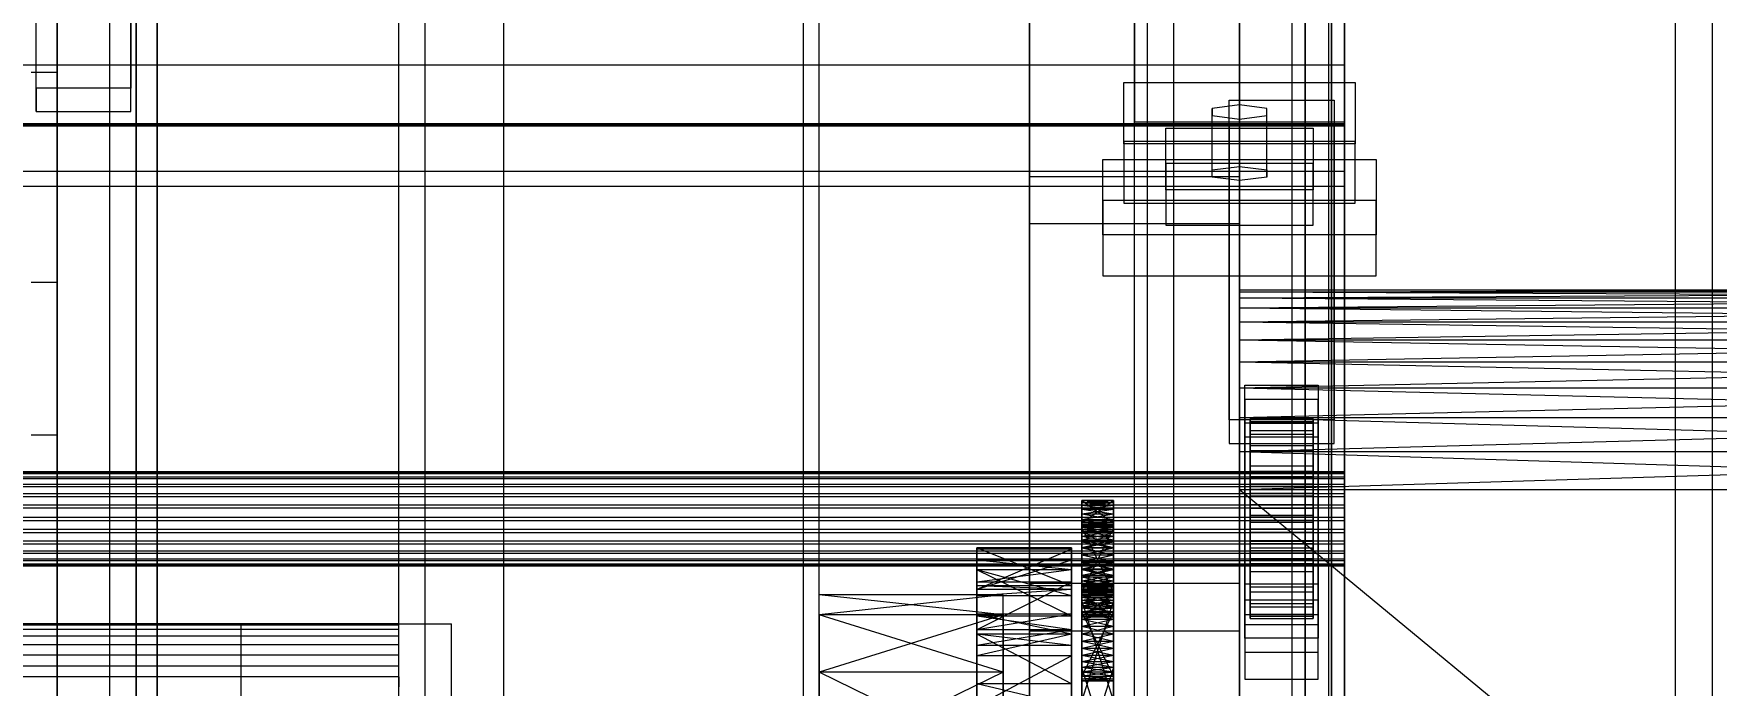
# Model space of a CAD drawing. Header units: millimetres. Extents: x -1970 to 59977, y -65068 to 6837.
# Drawn here: x 1250.5 to 1570.8, y -34293.7 to -34169.7 of the extents above; entities that cross this region are included whole.
import ezdxf

# ---------------------------------------------------------------- set-up
doc = ezdxf.new("R2010")
doc.units = ezdxf.units.MM
for name, color, linetype, lineweight in [('COTAS_O', 1, 'Continuous', 0), ('frontal_C03', 7, 'Continuous', 0), ('frontal_secador', 7, 'Continuous', 0)]:
    doc.layers.add(name, color=color, linetype=linetype, lineweight=lineweight)
doc.dimstyles.new('R19_100', dxfattribs={"dimtxt": 250, "dimasz": 150, "dimexe": 150, "dimexo": 80, "dimgap": 100, "dimtad": 1, "dimtih": 1, "dimtoh": 1, "dimdsep": 46, "dimcen": 0.09, "dimadec": 0, "dimazin": 0, "dimtfac": 1, "dimtdec": 4, "dimtofl": 0, "dimtmove": 0, "dimatfit": 3, "dimfxl": 1, "dimtolj": 1, "dimtzin": 0, "dimarcsym": 0})

# ---------------------------------------------------------------- blocks, each defined once
blk = doc.blocks.new('*D39')
at = {"layer": 'COTAS_O', "color": 0, "lineweight": -2, "transparency": 16777216}
for p, q in [((-1725, -34320), (-1725, -33550)), ((1725, -34320), (1725, -33550)), ((-1575, -33700), (1575, -33700))]:
    blk.add_line(p, q, dxfattribs=at)
at = {"layer": 'COTAS_O', "color": 0, "transparency": 16777216}
for points in [[(-1575, -33675), (-1575, -33725), (-1725, -33700)], [(1575, -33675), (1575, -33725), (1725, -33700)]]:
    blk.add_solid(points, dxfattribs=at)
at = {"layer": 'Defpoints', "color": 0, "transparency": 16777216}
for p in [(1725, -33700), (-1725, -34400), (1725, -34400)]:
    blk.add_point(p, dxfattribs=at)

msp = doc.modelspace()

# ---------------------------------------------------------------- linework, layer by layer
at = {"layer": 'frontal_C03'}
for p, q in [((1270, -32314.944), (1270, -34875.113)), ((1274, -34875.113), (1274, -32314.944)), ((1500, -32314.944), (1500, -34875.113)), ((1270, -32318.841), (1270, -34879.011)), ((1500, -34879.011), (1500, -32318.841)), ((1270, -35001.792), (1270, -32441.623)), ((1274, -32441.623), (1274, -35001.792)), ((1490, -35975), (1490, -32996.942)), ((1497, -35975), (1497, -32996.942)), ((1563, -35975), (1563, -32996.942)), ((1570, -35975), (1570, -32996.942)), ((1490, -35975), (1490, -33266.434)), ((1497, -35975), (1497, -33266.434)), ((1563, -35975), (1563, -33266.434)), ((1570, -35975), (1570, -33266.434)), ((1490, -35975), (1490, -33805.417)), ((1497, -35975), (1497, -33805.417)), ((1563, -35975), (1563, -33805.417)), ((1570, -35975), (1570, -33805.417)), ((1467.5, -34418.43), (1467.5, -33823.47)), ((1492.5, -33823.47), (1492.5, -34418.43)), ((1467.5, -34444.787), (1467.5, -33849.827)), ((1492.5, -34444.787), (1492.5, -33849.827)), ((1460, -34186.478), (1460, -33916.987)), ((1500, -34186.478), (1500, -33916.987)), ((1440, -34274.308), (1440, -33927.401)), ((1480, -33927.401), (1480, -34274.308)), ((1440, -33936.384), (1440, -34283.291)), ((1480, -34283.291), (1480, -33936.384)), ((1460, -34356.142), (1460, -34086.651)), ((1500, -34086.651), (1500, -34356.142)), ((1462.5, -34428.24), (1462.5, -34102.771)), ((1497.5, -34102.771), (1497.5, -34428.24)), ((1462.5, -34434.977), (1462.5, -34109.509)), ((1497.5, -34434.977), (1497.5, -34109.509)), ((1460, -34395.121), (1460, -34125.629)), ((1500, -34395.121), (1500, -34125.629)), ((1460, -34137.755), (1460, -34186.478)), ((1460, -34407.247), (1460, -34137.755)), ((1500, -34186.478), (1500, -34137.755)), ((1500, -34137.755), (1500, -34407.247)), ((1251, -34180.043), (1251, -34144.963)), ((1269, -34144.963), (1269, -34180.043)), ((1251, -34184.535), (1251, -34149.455)), ((1269, -34184.535), (1269, -34149.455)), ((1500, -34152.753), (1500, -34186.859)), ((1500, -34195.842), (1500, -34161.736)), ((-1500, -34175.611), (1500, -34175.611)), ((1500, -34175.611), (1500, -34187.019)), ((1500, -34175.611), (1500, -34187.304)), ((1269, -34180.043), (1251, -34180.043)), ((1251, -34180.043), (1251, -34184.535)), ((1269, -34184.535), (1269, -34180.043)), ((1458, -34190.227), (1458, -34178.998)), ((1458, -34178.998), (1502, -34178.998)), ((1458, -34190.692), (1458, -34178.998)), ((1502, -34178.998), (1502, -34190.227)), ((1502, -34178.998), (1502, -34190.692)), ((1480, -34183.265), (1474.804, -34183.939)), ((1478, -34186.858), (1478, -34182.367)), ((1478, -34182.367), (1498, -34182.367)), ((1478, -34243.173), (1478, -34182.367)), ((1485.196, -34183.939), (1480, -34183.265)), ((1480, -34194.959), (1480, -34183.265)), ((1498, -34182.367), (1498, -34186.858)), ((1498, -34182.367), (1498, -34243.173)), ((1251, -34184.535), (1269, -34184.535)), ((1460, -34186.478), (1500, -34186.478)), ((1460, -34455.97), (1460, -34186.478)), ((1474.804, -34183.939), (1474.804, -34185.286)), ((1474.804, -34195.632), (1474.804, -34183.939)), ((1474.804, -34185.286), (1480, -34185.96)), ((1474.804, -34196.98), (1474.804, -34185.286)), ((1480, -34185.96), (1485.196, -34185.286)), ((1480, -34185.96), (1480, -34197.653)), ((1485.196, -34185.286), (1485.196, -34183.939)), ((1485.196, -34195.632), (1485.196, -34183.939)), ((1485.196, -34196.98), (1485.196, -34185.286)), ((1500, -34455.97), (1500, -34186.478)), ((1500, -34186.859), (-1500, -34186.859)), ((1500, -34187.019), (-1500, -34187.019)), ((1500, -34187.304), (-1500, -34187.304)), ((1466, -34194.428), (1466, -34187.691)), ((1466, -34187.691), (1494, -34187.691)), ((1466, -34199.384), (1466, -34187.691)), ((1498, -34186.858), (1478, -34186.858)), ((1478, -34186.858), (1478, -34247.664)), ((1494, -34187.691), (1494, -34194.428)), ((1494, -34187.691), (1494, -34199.384)), ((1498, -34247.664), (1498, -34186.858)), ((1500, -34195.842), (1500, -34186.859)), ((1500, -34198.712), (1500, -34187.019)), ((1500, -34198.712), (1500, -34187.304)), ((1502, -34190.227), (1458, -34190.227)), ((1458, -34190.227), (1458, -34201.92)), ((1502, -34190.692), (1458, -34190.692)), ((1458, -34190.692), (1458, -34201.92)), ((1502, -34201.92), (1502, -34190.227)), ((1502, -34201.92), (1502, -34190.692)), ((-1500, -34195.842), (1500, -34195.842)), ((1454, -34207.99), (1454, -34193.617)), ((1454, -34193.617), (1506, -34193.617)), ((1454, -34201.413), (1454, -34193.617)), ((1494, -34194.428), (1466, -34194.428)), ((1466, -34194.428), (1466, -34206.121)), ((1474.804, -34195.632), (1480, -34194.959)), ((1474.804, -34196.98), (1474.804, -34195.632)), ((1480, -34194.959), (1485.196, -34195.632)), ((1485.196, -34195.632), (1485.196, -34196.98)), ((1494, -34206.121), (1494, -34194.428)), ((1506, -34193.617), (1506, -34207.99)), ((1506, -34193.617), (1506, -34201.413)), ((-1500, -34198.712), (1500, -34198.712)), ((1440, -34205.876), (1440, -34196.893)), ((1440, -34196.893), (1480, -34196.893)), ((1440, -34543.799), (1440, -34196.893)), ((1494, -34199.384), (1466, -34199.384)), ((1466, -34199.384), (1466, -34206.121)), ((1480, -34197.653), (1474.804, -34196.98)), ((1480, -34196.893), (1480, -34205.876)), ((1480, -34196.893), (1480, -34543.799)), ((1485.196, -34196.98), (1480, -34197.653)), ((1494, -34206.121), (1494, -34199.384)), ((1506, -34201.413), (1454, -34201.413)), ((1454, -34201.413), (1454, -34215.786)), ((1458, -34201.92), (1502, -34201.92)), ((1506, -34215.786), (1506, -34201.413)), ((1480, -34205.876), (1440, -34205.876)), ((1440, -34205.876), (1440, -34552.782)), ((1480, -34552.782), (1480, -34205.876)), ((1506, -34207.99), (1454, -34207.99)), ((1454, -34207.99), (1454, -34215.786)), ((1466, -34206.121), (1494, -34206.121)), ((1506, -34215.786), (1506, -34207.99)), ((1454, -34215.786), (1506, -34215.786)), ((1481, -34239.275), (1481, -34236.58)), ((1481, -34236.58), (1495, -34236.58)), ((1481, -34277.507), (1481, -34236.58)), ((1495, -34236.58), (1495, -34239.275)), ((1495, -34236.58), (1495, -34277.507)), ((1495, -34239.275), (1481, -34239.275)), ((1481, -34239.275), (1481, -34280.202)), ((1495, -34280.202), (1495, -34239.275)), ((1498, -34243.173), (1478, -34243.173)), ((1478, -34243.173), (1478, -34247.664)), ((1481, -34246.461), (1481, -34243.767)), ((1481, -34243.767), (1495, -34243.767)), ((1481, -34284.694), (1481, -34243.767)), ((1482, -34252.99), (1482, -34242.996)), ((1482, -34242.996), (1482, -34243.817)), ((1482, -34242.996), (1494, -34242.996)), ((1482, -34243.47), (1482, -34242.996)), ((1482, -34253.214), (1482, -34243.47)), ((1482, -34243.47), (1494, -34243.47)), ((1482, -34245.205), (1482, -34243.47)), ((1482, -34253.379), (1482, -34243.817)), ((1482, -34243.817), (1482, -34245.875)), ((1482, -34243.817), (1494, -34243.817)), ((1494, -34243.817), (1494, -34242.996)), ((1494, -34242.996), (1494, -34252.99)), ((1494, -34242.996), (1494, -34243.47)), ((1494, -34243.47), (1494, -34253.214)), ((1494, -34243.47), (1494, -34245.205)), ((1494, -34245.875), (1494, -34243.817)), ((1494, -34243.817), (1494, -34253.379)), ((1495, -34243.767), (1495, -34246.461)), ((1495, -34243.767), (1495, -34284.694)), ((1498, -34247.664), (1498, -34243.173)), ((1495, -34246.461), (1481, -34246.461)), ((1481, -34246.461), (1481, -34287.389)), ((1482, -34254.036), (1482, -34245.205)), ((1482, -34245.205), (1494, -34245.205)), ((1482, -34248.084), (1482, -34245.205)), ((1482, -34254.354), (1482, -34245.875)), ((1482, -34245.875), (1482, -34249.032)), ((1482, -34245.875), (1494, -34245.875)), ((1494, -34245.205), (1494, -34254.036)), ((1494, -34245.205), (1494, -34248.084)), ((1494, -34249.032), (1494, -34245.875)), ((1494, -34245.875), (1494, -34254.354)), ((1495, -34287.389), (1495, -34246.461)), ((1478, -34247.664), (1498, -34247.664)), ((1482, -34255.4), (1482, -34248.084)), ((1482, -34248.084), (1494, -34248.084)), ((1482, -34251.91), (1482, -34248.084)), ((1482, -34255.849), (1482, -34249.032)), ((1482, -34249.032), (1482, -34253.071)), ((1482, -34249.032), (1494, -34249.032)), ((1494, -34248.084), (1494, -34255.4)), ((1494, -34248.084), (1494, -34251.91)), ((1494, -34253.071), (1494, -34249.032)), ((1494, -34249.032), (1494, -34255.849)), ((-1500, -34252.99), (1500, -34252.99)), ((-1500, -34253.214), (1500, -34253.214)), ((-1500, -34253.379), (1500, -34253.379)), ((1482, -34257.212), (1482, -34251.91)), ((1482, -34251.91), (1494, -34251.91)), ((1482, -34256.422), (1482, -34251.91)), ((1482, -34253.379), (1482, -34252.99)), ((1494, -34252.99), (1482, -34252.99)), ((1482, -34252.99), (1482, -34253.214)), ((1482, -34257.762), (1482, -34253.071)), ((1482, -34253.071), (1482, -34257.717)), ((1482, -34253.071), (1494, -34253.071)), ((1494, -34253.214), (1482, -34253.214)), ((1482, -34253.214), (1482, -34254.036)), ((1482, -34254.354), (1482, -34253.379)), ((1494, -34253.379), (1482, -34253.379)), ((1494, -34251.91), (1494, -34257.212)), ((1494, -34251.91), (1494, -34256.422)), ((1494, -34252.99), (1494, -34253.379)), ((1494, -34253.214), (1494, -34252.99)), ((1494, -34257.717), (1494, -34253.071)), ((1494, -34253.071), (1494, -34257.762)), ((1494, -34254.036), (1494, -34253.214)), ((1494, -34253.379), (1494, -34254.354)), ((1500, -34253.379), (1500, -34252.99)), ((1500, -34252.99), (1500, -34253.214)), ((1500, -34253.214), (1500, -34254.036)), ((1500, -34254.354), (1500, -34253.379)), ((-1500, -34254.036), (1500, -34254.036)), ((-1500, -34254.354), (1500, -34254.354)), ((-1500, -34255.4), (1500, -34255.4)), ((-1500, -34255.849), (1500, -34255.849)), ((1494, -34254.036), (1482, -34254.036)), ((1482, -34254.036), (1482, -34255.4)), ((1482, -34255.849), (1482, -34254.354)), ((1494, -34254.354), (1482, -34254.354)), ((1494, -34255.4), (1482, -34255.4)), ((1482, -34255.4), (1482, -34257.212)), ((1482, -34257.762), (1482, -34255.849)), ((1494, -34255.849), (1482, -34255.849)), ((1482, -34259.35), (1482, -34256.422)), ((1482, -34256.422), (1494, -34256.422)), ((1482, -34261.314), (1482, -34256.422)), ((1494, -34255.4), (1494, -34254.036)), ((1494, -34254.354), (1494, -34255.849)), ((1494, -34257.212), (1494, -34255.4)), ((1494, -34255.849), (1494, -34257.762)), ((1494, -34256.422), (1494, -34259.35)), ((1494, -34256.422), (1494, -34261.314)), ((1500, -34254.036), (1500, -34255.4)), ((1500, -34255.849), (1500, -34254.354)), ((1500, -34255.4), (1500, -34257.212)), ((1500, -34257.762), (1500, -34255.849)), ((-1500, -34257.212), (1500, -34257.212)), ((-1500, -34257.762), (1500, -34257.762)), ((-1500, -34259.35), (1500, -34259.35)), ((1500, -34259.963), (-1500, -34259.963)), ((1494, -34257.212), (1482, -34257.212)), ((1482, -34257.212), (1482, -34259.35)), ((1482, -34257.717), (1482, -34259.963)), ((1494, -34257.717), (1482, -34257.717)), ((1482, -34257.717), (1482, -34262.655)), ((1482, -34259.963), (1482, -34257.762)), ((1494, -34257.762), (1482, -34257.762)), ((1494, -34259.35), (1482, -34259.35)), ((1482, -34259.35), (1482, -34261.667)), ((1482, -34259.963), (1494, -34259.963)), ((1482, -34262.302), (1482, -34259.963)), ((1494, -34259.35), (1494, -34257.212)), ((1494, -34259.963), (1494, -34257.717)), ((1494, -34262.655), (1494, -34257.717)), ((1494, -34257.762), (1494, -34259.963)), ((1494, -34261.667), (1494, -34259.35)), ((1494, -34259.963), (1494, -34262.302)), ((1500, -34257.212), (1500, -34259.35)), ((1500, -34259.963), (1500, -34257.762)), ((1500, -34259.35), (1500, -34261.667)), ((1500, -34262.302), (1500, -34259.963)), ((-1500, -34261.667), (1500, -34261.667)), ((-1500, -34262.302), (1500, -34262.302)), ((1482, -34261.667), (1482, -34261.314)), ((1482, -34261.314), (1494, -34261.314)), ((1482, -34266.251), (1482, -34261.314)), ((1494, -34261.667), (1482, -34261.667)), ((1482, -34261.667), (1482, -34264.006)), ((1482, -34264.619), (1482, -34262.302)), ((1482, -34262.302), (1482, -34262.655)), ((1494, -34262.302), (1482, -34262.302)), ((1482, -34262.655), (1482, -34267.546)), ((1482, -34262.655), (1494, -34262.655)), ((1494, -34261.314), (1494, -34261.667)), ((1494, -34261.314), (1494, -34266.251)), ((1494, -34264.006), (1494, -34261.667)), ((1494, -34262.655), (1494, -34262.302)), ((1494, -34262.302), (1494, -34264.619)), ((1494, -34267.546), (1494, -34262.655)), ((1500, -34261.667), (1500, -34264.006)), ((1500, -34264.619), (1500, -34262.302)), ((-1500, -34264.006), (1500, -34264.006)), ((-1500, -34264.619), (1500, -34264.619)), ((-1500, -34266.207), (1500, -34266.207)), ((1482, -34264.006), (1482, -34266.251)), ((1494, -34264.006), (1482, -34264.006)), ((1482, -34264.006), (1482, -34266.207)), ((1482, -34266.757), (1482, -34264.619)), ((1482, -34264.619), (1482, -34267.546)), ((1494, -34264.619), (1482, -34264.619)), ((1482, -34266.207), (1482, -34270.898)), ((1494, -34266.207), (1482, -34266.207)), ((1482, -34266.207), (1482, -34268.12)), ((1482, -34266.251), (1494, -34266.251)), ((1482, -34270.898), (1482, -34266.251)), ((1494, -34266.251), (1494, -34264.006)), ((1494, -34266.207), (1494, -34264.006)), ((1494, -34267.546), (1494, -34264.619)), ((1494, -34264.619), (1494, -34266.757)), ((1494, -34270.898), (1494, -34266.207)), ((1494, -34268.12), (1494, -34266.207)), ((1494, -34266.251), (1494, -34270.898)), ((1500, -34264.006), (1500, -34266.207)), ((1500, -34266.757), (1500, -34264.619)), ((1500, -34266.207), (1500, -34268.12)), ((-1500, -34266.757), (1500, -34266.757)), ((-1500, -34268.12), (1500, -34268.12)), ((-1500, -34268.569), (1500, -34268.569)), ((-1500, -34269.615), (1500, -34269.615)), ((-1500, -34269.933), (1500, -34269.933)), ((1482, -34268.569), (1482, -34266.757)), ((1482, -34266.757), (1482, -34272.059)), ((1494, -34266.757), (1482, -34266.757)), ((1482, -34267.546), (1482, -34272.059)), ((1482, -34267.546), (1494, -34267.546)), ((1482, -34268.12), (1482, -34274.937)), ((1494, -34268.12), (1482, -34268.12)), ((1482, -34268.12), (1482, -34269.615)), ((1482, -34269.933), (1482, -34268.569)), ((1482, -34268.569), (1482, -34275.885)), ((1494, -34268.569), (1482, -34268.569)), ((1482, -34269.615), (1482, -34278.093)), ((1494, -34269.615), (1482, -34269.615)), ((1482, -34269.615), (1482, -34270.59)), ((1482, -34270.754), (1482, -34269.933)), ((1482, -34269.933), (1482, -34278.764)), ((1494, -34269.933), (1482, -34269.933)), ((1494, -34272.059), (1494, -34266.757)), ((1494, -34266.757), (1494, -34268.569)), ((1494, -34272.059), (1494, -34267.546)), ((1494, -34274.937), (1494, -34268.12)), ((1494, -34269.615), (1494, -34268.12)), ((1494, -34275.885), (1494, -34268.569)), ((1494, -34268.569), (1494, -34269.933)), ((1494, -34278.093), (1494, -34269.615)), ((1494, -34270.59), (1494, -34269.615)), ((1494, -34278.764), (1494, -34269.933)), ((1494, -34269.933), (1494, -34270.754)), ((1500, -34268.569), (1500, -34266.757)), ((1500, -34268.12), (1500, -34269.615)), ((1500, -34269.933), (1500, -34268.569)), ((1500, -34269.615), (1500, -34270.59)), ((1500, -34270.754), (1500, -34269.933)), ((-1500, -34270.59), (1500, -34270.59)), ((-1500, -34270.754), (1500, -34270.754)), ((-1500, -34270.979), (1500, -34270.979)), ((1482, -34270.59), (1482, -34280.152)), ((1494, -34270.59), (1482, -34270.59)), ((1482, -34270.59), (1482, -34270.979)), ((1482, -34270.979), (1482, -34270.754)), ((1482, -34270.754), (1482, -34280.499)), ((1494, -34270.754), (1482, -34270.754)), ((1482, -34270.898), (1494, -34270.898)), ((1482, -34274.937), (1482, -34270.898)), ((1482, -34270.979), (1482, -34280.973)), ((1494, -34270.979), (1482, -34270.979)), ((1482, -34272.059), (1482, -34275.885)), ((1482, -34272.059), (1494, -34272.059)), ((1494, -34280.152), (1494, -34270.59)), ((1494, -34270.979), (1494, -34270.59)), ((1494, -34280.499), (1494, -34270.754)), ((1494, -34270.754), (1494, -34270.979)), ((1494, -34270.898), (1494, -34274.937)), ((1494, -34280.973), (1494, -34270.979)), ((1494, -34275.885), (1494, -34272.059)), ((1500, -34270.59), (1500, -34270.979)), ((1500, -34270.979), (1500, -34270.754)), ((1480, -34274.308), (1440, -34274.308)), ((1440, -34274.308), (1440, -34283.291)), ((1480, -34283.291), (1480, -34274.308)), ((1481, -34284.69), (1481, -34274.359)), ((1481, -34274.359), (1495, -34274.359)), ((1481, -34282.155), (1481, -34274.359)), ((1482, -34274.937), (1494, -34274.937)), ((1482, -34278.093), (1482, -34274.937)), ((1482, -34275.885), (1482, -34278.764)), ((1482, -34275.885), (1494, -34275.885)), ((1494, -34274.937), (1494, -34278.093)), ((1494, -34278.764), (1494, -34275.885)), ((1495, -34274.359), (1495, -34284.69)), ((1495, -34274.359), (1495, -34282.155)), ((1495, -34277.507), (1481, -34277.507)), ((1481, -34277.507), (1481, -34280.202)), ((1482, -34278.093), (1494, -34278.093)), ((1482, -34280.152), (1482, -34278.093)), ((1482, -34278.764), (1482, -34280.499)), ((1482, -34278.764), (1494, -34278.764)), ((1494, -34278.093), (1494, -34280.152)), ((1494, -34280.499), (1494, -34278.764)), ((1495, -34280.202), (1495, -34277.507)), ((1481, -34280.202), (1495, -34280.202)), ((1495, -34282.155), (1481, -34282.155)), ((1481, -34282.155), (1481, -34292.486)), ((1482, -34280.152), (1494, -34280.152)), ((1482, -34280.973), (1482, -34280.152)), ((1482, -34280.499), (1482, -34280.973)), ((1482, -34280.499), (1494, -34280.499)), ((1482, -34280.973), (1494, -34280.973)), ((1494, -34280.152), (1494, -34280.973)), ((1494, -34280.973), (1494, -34280.499)), ((1495, -34292.486), (1495, -34282.155)), ((1440, -34283.291), (1480, -34283.291)), ((1481, -34284.69), (1481, -34292.486)), ((1495, -34284.694), (1481, -34284.694)), ((1481, -34284.694), (1481, -34287.389)), ((1495, -34292.486), (1495, -34284.69)), ((1495, -34287.389), (1495, -34284.694)), ((1481, -34287.389), (1495, -34287.389)), ((1481, -34292.486), (1495, -34292.486))]:
    msp.add_line(p, q, dxfattribs=at)
at = {"layer": 'frontal_secador'}
for p, q in [((1340, -36000), (1340, -33000)), ((1400, -36000), (1400, -33000)), ((1265, -35980), (1265, -33075)), ((1270, -35980), (1270, -33075)), ((1320, -35980), (1320, -33075)), ((1325, -36000), (1325, -33075)), ((1325, -34600), (1325, -33075)), ((1325, -35980), (1325, -33075)), ((1397, -35940), (1397, -33075)), ((1400, -36000), (1400, -33075)), ((1400, -34600), (1400, -33075)), ((1400, -35940), (1400, -33075)), ((1400, -34650), (1400, -33075)), ((1400, -36000), (1400, -33250)), ((1255, -33937), (1255, -34177)), ((1255, -34246), (1255, -34006)), ((1250, -34177), (1255, -34177)), ((1255, -34177), (1255, -34246)), ((1250, -34217), (1255, -34217)), ((1255, -34217), (1255, -34457)), ((1255, -34286), (1255, -34217)), ((1480, -34218.5), (1480, -34220.02)), ((1480, -34218.88), (1480, -34218.5)), ((1480, -34218.5), (1480, -34224.58)), ((1480, -34221.92), (1480, -34218.5)), ((1480, -34218.5), (1480, -34242.82)), ((1480, -34237.12), (1480, -34218.5)), ((1480, -34218.5), (1480, -34479)), ((1480, -34474.82), (1480, -34218.5)), ((1715, -34218.88), (1480, -34218.5)), ((1715, -34218.5), (1480, -34218.5)), ((1715, -34218.5), (1480, -34218.88)), ((1480, -34220.02), (1480, -34218.88)), ((1480, -34221.92), (1480, -34218.88)), ((1715, -34220.02), (1480, -34218.88)), ((1715, -34218.88), (1480, -34218.88)), ((1715, -34218.88), (1480, -34220.02)), ((1480, -34220.02), (1480, -34224.58)), ((1480, -34221.92), (1480, -34220.02)), ((1715, -34221.92), (1480, -34220.02)), ((1715, -34220.02), (1480, -34220.02)), ((1715, -34220.02), (1480, -34221.92)), ((1480, -34224.58), (1480, -34221.92)), ((1480, -34228), (1480, -34221.92)), ((1480, -34237.12), (1480, -34221.92)), ((1715, -34224.58), (1480, -34221.92)), ((1715, -34221.92), (1480, -34221.92)), ((1715, -34221.92), (1480, -34224.58)), ((1480, -34224.58), (1480, -34232.18)), ((1480, -34228), (1480, -34224.58)), ((1480, -34224.58), (1480, -34242.82)), ((1715, -34228), (1480, -34224.58)), ((1715, -34224.58), (1480, -34224.58)), ((1715, -34224.58), (1480, -34228)), ((1480, -34232.18), (1480, -34228)), ((1480, -34237.12), (1480, -34228)), ((1715, -34232.18), (1480, -34228)), ((1715, -34228), (1480, -34228)), ((1715, -34228), (1480, -34232.18)), ((1480, -34232.18), (1480, -34242.82)), ((1480, -34237.12), (1480, -34232.18)), ((1715, -34237.12), (1480, -34232.18)), ((1715, -34232.18), (1480, -34232.18)), ((1715, -34232.18), (1480, -34237.12)), ((1480, -34242.82), (1480, -34237.12)), ((1480, -34249.28), (1480, -34237.12)), ((1480, -34450.5), (1480, -34237.12)), ((1480, -34474.82), (1480, -34237.12)), ((1715, -34242.82), (1480, -34237.12)), ((1715, -34237.12), (1480, -34237.12)), ((1715, -34237.12), (1480, -34242.82)), ((1480, -34242.82), (1480, -34256.5)), ((1480, -34249.28), (1480, -34242.82)), ((1480, -34242.82), (1480, -34457.72)), ((1480, -34242.82), (1480, -34479)), ((1715, -34249.28), (1480, -34242.82)), ((1715, -34242.82), (1480, -34242.82)), ((1715, -34242.82), (1480, -34249.28)), ((1250, -34246), (1255, -34246)), ((1480, -34256.5), (1480, -34249.28)), ((1480, -34450.5), (1480, -34249.28)), ((1715, -34256.5), (1480, -34249.28)), ((1715, -34249.28), (1480, -34249.28)), ((1715, -34249.28), (1480, -34256.5)), ((1480, -34256.5), (1480, -34457.72)), ((1480, -34450.5), (1480, -34256.5)), ((1715, -34450.5), (1480, -34256.5)), ((1715, -34256.5), (1480, -34256.5)), ((1450, -34258.5), (1450, -34262.82)), ((1450, -34258.611), (1450, -34258.5)), ((1450, -34258.941), (1450, -34258.5)), ((1450, -34258.5), (1450, -34263.69)), ((1450, -34260.219), (1450, -34258.5)), ((1456, -34258.611), (1450, -34258.5)), ((1456, -34258.5), (1450, -34258.5)), ((1456, -34258.5), (1450, -34258.611)), ((1450, -34262.82), (1450, -34258.611)), ((1450, -34258.611), (1450, -34258.941)), ((1456, -34262.82), (1450, -34258.611)), ((1456, -34258.611), (1450, -34258.611)), ((1456, -34258.611), (1450, -34258.941)), ((1450, -34258.611), (1450, -34259.481)), ((1450, -34263.15), (1450, -34258.611)), ((1450, -34258.611), (1450, -34261.136)), ((1450, -34258.611), (1450, -34266.092)), ((1450, -34266.419), (1450, -34258.611)), ((1450, -34258.611), (1450, -34275.519)), ((1450, -34276.999), (1450, -34258.611)), ((1456, -34258.941), (1450, -34258.611)), ((1456, -34258.611), (1450, -34262.82)), ((1450, -34260.219), (1450, -34258.941)), ((1450, -34258.941), (1450, -34259.481)), ((1456, -34258.941), (1450, -34258.941)), ((1456, -34258.941), (1450, -34259.481)), ((1456, -34259.481), (1450, -34258.941)), ((1450, -34259.481), (1450, -34260.219)), ((1456, -34259.481), (1450, -34259.481)), ((1456, -34259.481), (1450, -34260.219)), ((1450, -34259.481), (1450, -34261.136)), ((1456, -34260.219), (1450, -34259.481)), ((1450, -34262.21), (1450, -34260.219)), ((1450, -34260.219), (1450, -34261.136)), ((1450, -34264.719), (1450, -34260.219)), ((1450, -34260.219), (1450, -34263.69)), ((1450, -34270.281), (1450, -34260.219)), ((1456, -34260.219), (1450, -34260.219)), ((1456, -34260.219), (1450, -34261.136)), ((1456, -34261.136), (1450, -34260.219)), ((1456, -34262.82), (1456, -34258.5)), ((1456, -34258.5), (1456, -34258.611)), ((1456, -34258.5), (1456, -34258.941)), ((1456, -34263.69), (1456, -34258.5)), ((1456, -34258.5), (1456, -34260.219)), ((1456, -34258.611), (1456, -34262.82)), ((1456, -34258.941), (1456, -34258.611)), ((1456, -34259.481), (1456, -34258.611)), ((1456, -34258.611), (1456, -34263.15)), ((1456, -34261.136), (1456, -34258.611)), ((1456, -34266.092), (1456, -34258.611)), ((1456, -34258.611), (1456, -34266.419)), ((1456, -34275.519), (1456, -34258.611)), ((1456, -34258.611), (1456, -34276.999)), ((1456, -34258.941), (1456, -34260.219)), ((1456, -34259.481), (1456, -34258.941)), ((1456, -34260.219), (1456, -34259.481)), ((1456, -34261.136), (1456, -34259.481)), ((1456, -34260.219), (1456, -34262.21)), ((1456, -34261.136), (1456, -34260.219)), ((1456, -34260.219), (1456, -34264.719)), ((1456, -34263.69), (1456, -34260.219)), ((1456, -34260.219), (1456, -34270.281)), ((1450, -34261.136), (1450, -34262.21)), ((1456, -34261.136), (1450, -34261.136)), ((1456, -34261.136), (1450, -34262.21)), ((1450, -34261.136), (1450, -34263.414)), ((1450, -34261.136), (1450, -34266.092)), ((1456, -34262.21), (1450, -34261.136)), ((1450, -34264.719), (1450, -34262.21)), ((1450, -34262.21), (1450, -34263.414)), ((1456, -34262.21), (1450, -34262.21)), ((1456, -34262.21), (1450, -34263.414)), ((1456, -34263.414), (1450, -34262.21)), ((1450, -34262.709), (1450, -34263.15)), ((1450, -34262.82), (1450, -34262.709)), ((1456, -34262.82), (1450, -34262.709)), ((1456, -34262.709), (1450, -34262.709)), ((1456, -34262.709), (1450, -34262.82)), ((1450, -34263.15), (1450, -34262.82)), ((1456, -34263.15), (1450, -34262.82)), ((1456, -34262.82), (1450, -34262.82)), ((1456, -34262.82), (1450, -34263.15)), ((1450, -34262.82), (1450, -34263.69)), ((1450, -34276.643), (1450, -34262.82)), ((1450, -34262.82), (1450, -34267.623)), ((1450, -34281.143), (1450, -34262.82)), ((1450, -34262.82), (1450, -34278.073)), ((1450, -34291.206), (1450, -34262.82)), ((1450, -34263.15), (1450, -34275.906)), ((1450, -34263.69), (1450, -34263.15)), ((1450, -34264.428), (1450, -34263.15)), ((1450, -34263.15), (1450, -34277.561)), ((1450, -34266.419), (1450, -34263.15)), ((1450, -34271.709), (1450, -34263.15)), ((1456, -34263.69), (1450, -34263.15)), ((1456, -34263.15), (1450, -34263.15)), ((1456, -34263.15), (1450, -34263.69)), ((1450, -34263.414), (1450, -34264.719)), ((1456, -34263.414), (1450, -34263.414)), ((1456, -34263.414), (1450, -34264.719)), ((1450, -34263.414), (1450, -34266.092)), ((1456, -34264.719), (1450, -34263.414)), ((1456, -34262.21), (1456, -34261.136)), ((1456, -34263.414), (1456, -34261.136)), ((1456, -34266.092), (1456, -34261.136)), ((1456, -34262.21), (1456, -34264.719)), ((1456, -34263.414), (1456, -34262.21)), ((1456, -34263.15), (1456, -34262.709)), ((1456, -34262.709), (1456, -34262.82)), ((1456, -34262.82), (1456, -34263.15)), ((1456, -34263.69), (1456, -34262.82)), ((1456, -34262.82), (1456, -34276.643)), ((1456, -34267.623), (1456, -34262.82)), ((1456, -34262.82), (1456, -34281.143)), ((1456, -34278.073), (1456, -34262.82)), ((1456, -34262.82), (1456, -34291.206)), ((1456, -34275.906), (1456, -34263.15)), ((1456, -34263.15), (1456, -34263.69)), ((1456, -34263.15), (1456, -34264.428)), ((1456, -34277.561), (1456, -34263.15)), ((1456, -34263.15), (1456, -34266.419)), ((1456, -34263.15), (1456, -34271.709)), ((1456, -34264.719), (1456, -34263.414)), ((1456, -34266.092), (1456, -34263.414)), ((1450, -34275.906), (1450, -34263.69)), ((1450, -34263.69), (1450, -34264.428)), ((1456, -34275.906), (1450, -34263.69)), ((1456, -34263.69), (1450, -34263.69)), ((1456, -34263.69), (1450, -34264.428)), ((1450, -34263.69), (1450, -34265.345)), ((1450, -34263.69), (1450, -34267.623)), ((1450, -34263.69), (1450, -34273.117)), ((1450, -34263.69), (1450, -34280.598)), ((1450, -34270.281), (1450, -34263.69)), ((1456, -34264.428), (1450, -34263.69)), ((1450, -34276.643), (1450, -34263.69)), ((1456, -34263.69), (1450, -34275.906)), ((1450, -34266.419), (1450, -34264.428)), ((1450, -34264.428), (1450, -34265.345)), ((1456, -34264.428), (1450, -34264.428)), ((1456, -34264.428), (1450, -34265.345)), ((1456, -34265.345), (1450, -34264.428)), ((1450, -34267.5), (1450, -34264.719)), ((1450, -34264.719), (1450, -34266.092)), ((1450, -34270.281), (1450, -34264.719)), ((1456, -34264.719), (1450, -34264.719)), ((1456, -34264.719), (1450, -34266.092)), ((1456, -34266.092), (1450, -34264.719)), ((1450, -34265.345), (1450, -34266.419)), ((1456, -34265.345), (1450, -34265.345)), ((1456, -34265.345), (1450, -34266.419)), ((1450, -34265.345), (1450, -34267.623)), ((1456, -34266.419), (1450, -34265.345)), ((1450, -34266.092), (1450, -34267.5)), ((1456, -34266.092), (1450, -34266.092)), ((1456, -34266.092), (1450, -34267.5)), ((1450, -34266.092), (1450, -34268.908)), ((1450, -34266.092), (1450, -34271.586)), ((1450, -34266.092), (1450, -34275.519)), ((1456, -34267.5), (1450, -34266.092)), ((1450, -34268.928), (1450, -34266.419)), ((1450, -34266.419), (1450, -34267.623)), ((1450, -34271.709), (1450, -34266.419)), ((1456, -34266.419), (1450, -34266.419)), ((1456, -34266.419), (1450, -34267.623)), ((1456, -34267.623), (1450, -34266.419)), ((1450, -34276.999), (1450, -34266.419)), ((1456, -34263.69), (1456, -34275.906)), ((1456, -34264.428), (1456, -34263.69)), ((1456, -34265.345), (1456, -34263.69)), ((1456, -34267.623), (1456, -34263.69)), ((1456, -34273.117), (1456, -34263.69)), ((1456, -34280.598), (1456, -34263.69)), ((1456, -34263.69), (1456, -34270.281)), ((1456, -34263.69), (1456, -34276.643)), ((1456, -34264.428), (1456, -34266.419)), ((1456, -34265.345), (1456, -34264.428)), ((1456, -34264.719), (1456, -34267.5)), ((1456, -34266.092), (1456, -34264.719)), ((1456, -34264.719), (1456, -34270.281)), ((1456, -34266.419), (1456, -34265.345)), ((1456, -34267.623), (1456, -34265.345)), ((1456, -34267.5), (1456, -34266.092)), ((1456, -34268.908), (1456, -34266.092)), ((1456, -34271.586), (1456, -34266.092)), ((1456, -34275.519), (1456, -34266.092)), ((1456, -34266.419), (1456, -34268.928)), ((1456, -34267.623), (1456, -34266.419)), ((1456, -34266.419), (1456, -34271.709)), ((1456, -34266.419), (1456, -34276.999)), ((1430, -34274.744), (1430, -34267.5)), ((1430, -34267.5), (1430, -34267.765)), ((1448, -34274.744), (1430, -34267.5)), ((1448, -34267.5), (1430, -34267.5)), ((1448, -34267.5), (1430, -34267.765)), ((1430, -34267.765), (1430, -34274.744)), ((1430, -34267.765), (1430, -34275.473)), ((1448, -34267.765), (1430, -34267.765)), ((1448, -34267.765), (1430, -34275.473)), ((1430, -34269.876), (1430, -34280.514)), ((1430, -34271.709), (1430, -34269.876)), ((1430, -34269.876), (1430, -34275.473)), ((1448, -34271.709), (1430, -34269.876)), ((1448, -34269.876), (1430, -34269.876)), ((1448, -34269.876), (1430, -34275.473)), ((1448, -34267.765), (1448, -34267.5)), ((1448, -34267.5), (1448, -34274.744)), ((1448, -34274.744), (1448, -34267.765)), ((1448, -34275.473), (1448, -34267.765)), ((1448, -34280.514), (1448, -34269.876)), ((1448, -34269.876), (1448, -34271.709)), ((1448, -34275.473), (1448, -34269.876)), ((1450, -34270.281), (1450, -34267.5)), ((1450, -34267.5), (1450, -34268.908)), ((1456, -34267.5), (1450, -34267.5)), ((1456, -34267.5), (1450, -34268.908)), ((1456, -34268.908), (1450, -34267.5)), ((1450, -34267.623), (1450, -34268.928)), ((1456, -34267.623), (1450, -34267.623)), ((1456, -34267.623), (1450, -34268.928)), ((1450, -34267.623), (1450, -34270.301)), ((1450, -34267.623), (1450, -34273.117)), ((1456, -34268.928), (1450, -34267.623)), ((1450, -34267.623), (1450, -34278.073)), ((1450, -34268.908), (1450, -34270.281)), ((1456, -34268.908), (1450, -34268.908)), ((1456, -34268.908), (1450, -34270.281)), ((1450, -34268.908), (1450, -34271.586)), ((1456, -34270.281), (1450, -34268.908)), ((1450, -34271.709), (1450, -34268.928)), ((1450, -34268.928), (1450, -34270.301)), ((1456, -34268.928), (1450, -34268.928)), ((1456, -34268.928), (1450, -34270.301)), ((1456, -34270.301), (1450, -34268.928)), ((1456, -34267.5), (1456, -34270.281)), ((1456, -34268.908), (1456, -34267.5)), ((1456, -34268.928), (1456, -34267.623)), ((1456, -34270.301), (1456, -34267.623)), ((1456, -34273.117), (1456, -34267.623)), ((1456, -34278.073), (1456, -34267.623)), ((1456, -34270.281), (1456, -34268.908)), ((1456, -34271.586), (1456, -34268.908)), ((1456, -34268.928), (1456, -34271.709)), ((1456, -34270.301), (1456, -34268.928)), ((1430, -34280.514), (1430, -34271.709)), ((1430, -34276.683), (1430, -34271.709)), ((1430, -34271.709), (1430, -34274.046)), ((1448, -34280.514), (1430, -34271.709)), ((1448, -34271.709), (1430, -34271.709)), ((1448, -34276.683), (1430, -34271.709)), ((1448, -34271.709), (1430, -34274.046)), ((1448, -34271.709), (1448, -34280.514)), ((1448, -34274.046), (1448, -34271.709)), ((1448, -34271.709), (1448, -34276.683)), ((1450, -34272.79), (1450, -34270.281)), ((1450, -34270.281), (1450, -34271.586)), ((1450, -34274.781), (1450, -34270.281)), ((1450, -34280.598), (1450, -34270.281)), ((1456, -34270.281), (1450, -34270.281)), ((1456, -34270.281), (1450, -34271.586)), ((1456, -34271.586), (1450, -34270.281)), ((1450, -34270.301), (1450, -34271.709)), ((1456, -34270.301), (1450, -34270.301)), ((1456, -34270.301), (1450, -34271.709)), ((1450, -34270.301), (1450, -34273.117)), ((1456, -34271.709), (1450, -34270.301)), ((1450, -34271.586), (1450, -34272.79)), ((1456, -34271.586), (1450, -34271.586)), ((1456, -34271.586), (1450, -34272.79)), ((1450, -34271.586), (1450, -34273.864)), ((1450, -34271.586), (1450, -34275.519)), ((1456, -34272.79), (1450, -34271.586)), ((1450, -34274.49), (1450, -34271.709)), ((1450, -34271.709), (1450, -34273.117)), ((1450, -34276.999), (1450, -34271.709)), ((1450, -34292.814), (1450, -34271.709)), ((1450, -34271.709), (1450, -34277.561)), ((1456, -34271.709), (1450, -34271.709)), ((1456, -34271.709), (1450, -34273.117)), ((1456, -34273.117), (1450, -34271.709)), ((1450, -34274.781), (1450, -34272.79)), ((1450, -34272.79), (1450, -34273.864)), ((1456, -34272.79), (1450, -34272.79)), ((1456, -34272.79), (1450, -34273.864)), ((1456, -34273.864), (1450, -34272.79)), ((1450, -34273.117), (1450, -34274.49)), ((1456, -34273.117), (1450, -34273.117)), ((1456, -34273.117), (1450, -34274.49)), ((1450, -34273.117), (1450, -34275.795)), ((1450, -34273.117), (1450, -34278.073)), ((1450, -34273.117), (1450, -34280.598)), ((1456, -34274.49), (1450, -34273.117)), ((1456, -34270.281), (1456, -34272.79)), ((1456, -34271.586), (1456, -34270.281)), ((1456, -34270.281), (1456, -34274.781)), ((1456, -34270.281), (1456, -34280.598)), ((1456, -34271.709), (1456, -34270.301)), ((1456, -34273.117), (1456, -34270.301)), ((1456, -34272.79), (1456, -34271.586)), ((1456, -34273.864), (1456, -34271.586)), ((1456, -34275.519), (1456, -34271.586)), ((1456, -34271.709), (1456, -34274.49)), ((1456, -34273.117), (1456, -34271.709)), ((1456, -34271.709), (1456, -34276.999)), ((1456, -34271.709), (1456, -34292.814)), ((1456, -34277.561), (1456, -34271.709)), ((1456, -34272.79), (1456, -34274.781)), ((1456, -34273.864), (1456, -34272.79)), ((1456, -34274.49), (1456, -34273.117)), ((1456, -34275.795), (1456, -34273.117)), ((1456, -34278.073), (1456, -34273.117)), ((1456, -34280.598), (1456, -34273.117)), ((1430, -34274.046), (1430, -34276.683)), ((1430, -34274.046), (1430, -34283.11)), ((1448, -34274.046), (1430, -34274.046)), ((1448, -34274.046), (1430, -34283.11)), ((1430, -34275.473), (1430, -34274.744)), ((1448, -34275.473), (1430, -34274.744)), ((1448, -34274.744), (1430, -34274.744)), ((1430, -34275.473), (1430, -34280.514)), ((1430, -34275.473), (1430, -34283.11)), ((1430, -34275.473), (1430, -34276.683)), ((1430, -34297.639), (1430, -34275.473)), ((1448, -34275.473), (1430, -34275.473)), ((1448, -34275.473), (1430, -34276.683)), ((1448, -34276.683), (1448, -34274.046)), ((1448, -34283.11), (1448, -34274.046)), ((1448, -34274.744), (1448, -34275.473)), ((1448, -34280.514), (1448, -34275.473)), ((1448, -34283.11), (1448, -34275.473)), ((1448, -34276.683), (1448, -34275.473)), ((1448, -34275.473), (1448, -34297.639)), ((1450, -34273.864), (1450, -34274.781)), ((1456, -34273.864), (1450, -34273.864)), ((1456, -34273.864), (1450, -34274.781)), ((1450, -34273.864), (1450, -34275.519)), ((1456, -34274.781), (1450, -34273.864)), ((1450, -34276.999), (1450, -34274.49)), ((1450, -34274.49), (1450, -34275.795)), ((1456, -34274.49), (1450, -34274.49)), ((1456, -34274.49), (1450, -34275.795)), ((1456, -34275.795), (1450, -34274.49)), ((1450, -34276.059), (1450, -34274.781)), ((1450, -34274.781), (1450, -34275.519)), ((1450, -34280.598), (1450, -34274.781)), ((1456, -34274.781), (1450, -34274.781)), ((1456, -34274.781), (1450, -34275.519)), ((1456, -34275.519), (1450, -34274.781)), ((1450, -34274.925), (1450, -34275.365)), ((1450, -34275.035), (1450, -34274.925)), ((1450, -34274.925), (1450, -34276.643)), ((1450, -34274.925), (1450, -34298.865)), ((1450, -34281.143), (1450, -34274.925)), ((1456, -34275.035), (1450, -34274.925)), ((1456, -34274.925), (1450, -34274.925)), ((1456, -34274.925), (1450, -34275.035)), ((1450, -34275.365), (1450, -34275.035)), ((1456, -34275.365), (1450, -34275.035)), ((1456, -34275.035), (1450, -34275.035)), ((1456, -34275.035), (1450, -34275.365)), ((1450, -34275.035), (1450, -34275.906)), ((1450, -34275.035), (1450, -34277.561)), ((1450, -34275.365), (1450, -34276.643)), ((1450, -34275.906), (1450, -34275.365)), ((1456, -34275.906), (1450, -34275.365)), ((1456, -34275.365), (1450, -34275.365)), ((1456, -34275.365), (1450, -34275.906)), ((1450, -34275.519), (1450, -34276.059)), ((1456, -34275.519), (1450, -34275.519)), ((1456, -34275.519), (1450, -34276.059)), ((1450, -34275.519), (1450, -34276.389)), ((1450, -34275.519), (1450, -34280.709)), ((1450, -34275.519), (1450, -34280.269)), ((1450, -34275.519), (1450, -34276.999)), ((1456, -34276.059), (1450, -34275.519)), ((1450, -34275.795), (1450, -34276.999)), ((1456, -34275.795), (1450, -34275.795)), ((1456, -34275.795), (1450, -34276.999)), ((1450, -34275.795), (1450, -34278.073)), ((1456, -34276.999), (1450, -34275.795)), ((1450, -34276.643), (1450, -34275.906)), ((1456, -34276.643), (1450, -34275.906)), ((1456, -34275.906), (1450, -34275.906)), ((1456, -34275.906), (1450, -34276.643)), ((1450, -34275.906), (1450, -34277.561)), ((1450, -34297.66), (1450, -34275.906)), ((1450, -34302.95), (1450, -34275.906)), ((1450, -34275.906), (1450, -34288.01)), ((1450, -34311.51), (1450, -34275.906)), ((1450, -34280.598), (1450, -34276.059)), ((1450, -34276.059), (1450, -34276.389)), ((1456, -34276.059), (1450, -34276.059)), ((1456, -34276.059), (1450, -34276.389)), ((1456, -34276.389), (1450, -34276.059)), ((1456, -34274.781), (1456, -34273.864)), ((1456, -34275.519), (1456, -34273.864)), ((1456, -34274.49), (1456, -34276.999)), ((1456, -34275.795), (1456, -34274.49)), ((1456, -34274.781), (1456, -34276.059)), ((1456, -34275.519), (1456, -34274.781)), ((1456, -34274.781), (1456, -34280.598)), ((1456, -34275.365), (1456, -34274.925)), ((1456, -34274.925), (1456, -34275.035)), ((1456, -34276.643), (1456, -34274.925)), ((1456, -34298.865), (1456, -34274.925)), ((1456, -34274.925), (1456, -34281.143)), ((1456, -34275.035), (1456, -34275.365)), ((1456, -34275.906), (1456, -34275.035)), ((1456, -34277.561), (1456, -34275.035)), ((1456, -34276.643), (1456, -34275.365)), ((1456, -34275.365), (1456, -34275.906)), ((1456, -34276.059), (1456, -34275.519)), ((1456, -34276.389), (1456, -34275.519)), ((1456, -34280.709), (1456, -34275.519)), ((1456, -34280.269), (1456, -34275.519)), ((1456, -34276.999), (1456, -34275.519)), ((1456, -34276.999), (1456, -34275.795)), ((1456, -34278.073), (1456, -34275.795)), ((1456, -34275.906), (1456, -34276.643)), ((1456, -34277.561), (1456, -34275.906)), ((1456, -34275.906), (1456, -34297.66)), ((1456, -34275.906), (1456, -34302.95)), ((1456, -34288.01), (1456, -34275.906)), ((1456, -34275.906), (1456, -34311.51)), ((1456, -34276.059), (1456, -34280.598)), ((1456, -34276.389), (1456, -34276.059)), ((1400, -34280.269), (1400, -34276.5)), ((1435, -34280.269), (1400, -34276.5)), ((1435, -34276.5), (1400, -34276.5)), ((1435, -34276.5), (1400, -34280.269)), ((1430, -34283.11), (1430, -34276.683)), ((1448, -34276.683), (1430, -34276.683)), ((1435, -34280.269), (1435, -34276.5)), ((1448, -34276.683), (1448, -34283.11)), ((1450, -34276.389), (1450, -34280.598)), ((1456, -34276.389), (1450, -34276.389)), ((1456, -34276.389), (1450, -34280.598)), ((1450, -34276.389), (1450, -34280.709)), ((1456, -34280.598), (1450, -34276.389)), ((1450, -34276.643), (1450, -34296.587)), ((1450, -34277.561), (1450, -34276.643)), ((1450, -34278.635), (1450, -34276.643)), ((1450, -34276.643), (1450, -34298.865)), ((1450, -34281.143), (1450, -34276.643)), ((1456, -34277.561), (1450, -34276.643)), ((1456, -34276.643), (1450, -34276.643)), ((1456, -34276.643), (1450, -34277.561)), ((1450, -34278.99), (1450, -34276.999)), ((1450, -34276.999), (1450, -34278.073)), ((1450, -34292.814), (1450, -34276.999)), ((1456, -34276.999), (1450, -34276.999)), ((1456, -34276.999), (1450, -34278.073)), ((1456, -34278.073), (1450, -34276.999)), ((1450, -34280.269), (1450, -34276.999)), ((1450, -34296.587), (1450, -34277.561)), ((1450, -34277.561), (1450, -34278.635)), ((1456, -34296.587), (1450, -34277.561)), ((1456, -34277.561), (1450, -34277.561)), ((1456, -34277.561), (1450, -34278.635)), ((1450, -34277.561), (1450, -34279.839)), ((1450, -34277.561), (1450, -34282.517)), ((1450, -34277.561), (1450, -34288.01)), ((1450, -34277.561), (1450, -34292.814)), ((1456, -34278.635), (1450, -34277.561)), ((1450, -34297.66), (1450, -34277.561)), ((1456, -34277.561), (1450, -34296.587)), ((1450, -34278.073), (1450, -34278.99)), ((1456, -34278.073), (1450, -34278.073)), ((1456, -34278.073), (1450, -34278.99)), ((1450, -34278.073), (1450, -34279.728)), ((1450, -34278.073), (1450, -34280.598)), ((1456, -34278.99), (1450, -34278.073)), ((1450, -34278.073), (1450, -34292.484)), ((1450, -34278.073), (1450, -34292.925)), ((1450, -34278.073), (1450, -34291.206)), ((1450, -34281.143), (1450, -34278.635)), ((1450, -34278.635), (1450, -34279.839)), ((1456, -34278.635), (1450, -34278.635)), ((1456, -34278.635), (1450, -34279.839)), ((1456, -34279.839), (1450, -34278.635)), ((1450, -34291.944), (1450, -34278.99)), ((1450, -34278.99), (1450, -34279.728)), ((1450, -34292.814), (1450, -34278.99)), ((1456, -34278.99), (1450, -34278.99)), ((1456, -34278.99), (1450, -34279.728)), ((1456, -34279.728), (1450, -34278.99)), ((1450, -34280.269), (1450, -34278.99)), ((1456, -34280.598), (1456, -34276.389)), ((1456, -34280.709), (1456, -34276.389)), ((1456, -34296.587), (1456, -34276.643)), ((1456, -34276.643), (1456, -34277.561)), ((1456, -34276.643), (1456, -34278.635)), ((1456, -34298.865), (1456, -34276.643)), ((1456, -34276.643), (1456, -34281.143)), ((1456, -34276.999), (1456, -34278.99)), ((1456, -34278.073), (1456, -34276.999)), ((1456, -34276.999), (1456, -34292.814)), ((1456, -34276.999), (1456, -34280.269)), ((1456, -34277.561), (1456, -34296.587)), ((1456, -34278.635), (1456, -34277.561)), ((1456, -34279.839), (1456, -34277.561)), ((1456, -34282.517), (1456, -34277.561)), ((1456, -34288.01), (1456, -34277.561)), ((1456, -34292.814), (1456, -34277.561)), ((1456, -34277.561), (1456, -34297.66)), ((1456, -34278.99), (1456, -34278.073)), ((1456, -34279.728), (1456, -34278.073)), ((1456, -34280.598), (1456, -34278.073)), ((1456, -34292.484), (1456, -34278.073)), ((1456, -34292.925), (1456, -34278.073)), ((1456, -34291.206), (1456, -34278.073)), ((1456, -34278.635), (1456, -34281.143)), ((1456, -34279.839), (1456, -34278.635)), ((1456, -34278.99), (1456, -34291.944)), ((1456, -34279.728), (1456, -34278.99)), ((1456, -34278.99), (1456, -34292.814)), ((1456, -34278.99), (1456, -34280.269)), ((1320, -34282), (-1320, -34282)), ((1320, -34282.273), (-1320, -34282.273)), ((1290, -34282), (1330, -34282)), ((1290, -34310), (1290, -34282)), ((1320, -34282.273), (1320, -34282)), ((1320, -34283.072), (1320, -34282.273)), ((1330, -34310), (1330, -34282)), ((1400, -34280.269), (1400, -34308.24)), ((1400, -34291.206), (1400, -34280.269)), ((1400, -34353.5), (1400, -34280.269)), ((1400, -34320.33), (1400, -34280.269)), ((1400, -34314.507), (1400, -34280.269)), ((1400, -34312.5), (1400, -34280.269)), ((1435, -34291.206), (1400, -34280.269)), ((1435, -34280.269), (1400, -34280.269)), ((1435, -34280.269), (1400, -34291.206)), ((1430, -34280.173), (1430, -34293.428)), ((1430, -34283.925), (1430, -34280.173)), ((1430, -34280.173), (1430, -34283.11)), ((1448, -34283.925), (1430, -34280.173)), ((1448, -34280.173), (1430, -34280.173)), ((1448, -34280.173), (1430, -34283.11)), ((1430, -34283.11), (1430, -34280.514)), ((1448, -34283.11), (1430, -34280.514)), ((1448, -34280.514), (1430, -34280.514)), ((1435, -34308.24), (1435, -34280.269)), ((1435, -34280.269), (1435, -34291.206)), ((1435, -34280.269), (1435, -34353.5)), ((1435, -34280.269), (1435, -34320.33)), ((1435, -34280.269), (1435, -34314.507)), ((1435, -34280.269), (1435, -34312.5)), ((1448, -34293.428), (1448, -34280.173)), ((1448, -34280.173), (1448, -34283.925)), ((1448, -34283.11), (1448, -34280.173)), ((1448, -34280.514), (1448, -34283.11)), ((1450, -34279.728), (1450, -34291.944)), ((1456, -34279.728), (1450, -34279.728)), ((1456, -34279.728), (1450, -34291.944)), ((1450, -34279.728), (1450, -34280.598)), ((1450, -34280.269), (1450, -34279.728)), ((1456, -34280.269), (1450, -34279.728)), ((1456, -34279.728), (1450, -34280.269)), ((1450, -34279.728), (1450, -34292.484)), ((1456, -34291.944), (1450, -34279.728)), ((1450, -34279.839), (1450, -34281.143)), ((1456, -34279.839), (1450, -34279.839)), ((1456, -34279.839), (1450, -34281.143)), ((1450, -34279.839), (1450, -34282.517)), ((1456, -34281.143), (1450, -34279.839)), ((1450, -34280.598), (1450, -34280.269)), ((1456, -34280.598), (1450, -34280.269)), ((1456, -34280.269), (1450, -34280.269)), ((1450, -34280.709), (1450, -34280.269)), ((1456, -34280.269), (1450, -34280.598)), ((1450, -34280.598), (1450, -34280.709)), ((1450, -34280.598), (1456, -34280.598)), ((1456, -34280.598), (1450, -34280.709)), ((1456, -34280.709), (1450, -34280.598)), ((1456, -34280.709), (1450, -34280.709)), ((1450, -34283.925), (1450, -34281.143)), ((1450, -34281.143), (1450, -34282.517)), ((1450, -34286.706), (1450, -34281.143)), ((1450, -34310.969), (1450, -34281.143)), ((1450, -34281.143), (1450, -34298.865)), ((1456, -34281.143), (1450, -34281.143)), ((1456, -34281.143), (1450, -34282.517)), ((1456, -34282.517), (1450, -34281.143)), ((1450, -34291.206), (1450, -34281.143)), ((1450, -34282.517), (1450, -34283.925)), ((1456, -34282.517), (1450, -34282.517)), ((1456, -34282.517), (1450, -34283.925)), ((1450, -34282.517), (1450, -34285.332)), ((1450, -34282.517), (1450, -34288.01)), ((1456, -34283.925), (1450, -34282.517)), ((1456, -34291.944), (1456, -34279.728)), ((1456, -34280.598), (1456, -34279.728)), ((1456, -34279.728), (1456, -34280.269)), ((1456, -34292.484), (1456, -34279.728)), ((1456, -34281.143), (1456, -34279.839)), ((1456, -34282.517), (1456, -34279.839)), ((1456, -34280.269), (1456, -34280.598)), ((1456, -34280.269), (1456, -34280.709)), ((1456, -34280.598), (1456, -34280.709)), ((1456, -34281.143), (1456, -34283.925)), ((1456, -34282.517), (1456, -34281.143)), ((1456, -34281.143), (1456, -34286.706)), ((1456, -34281.143), (1456, -34310.969)), ((1456, -34298.865), (1456, -34281.143)), ((1456, -34281.143), (1456, -34291.206)), ((1456, -34283.925), (1456, -34282.517)), ((1456, -34285.332), (1456, -34282.517)), ((1456, -34288.01), (1456, -34282.517)), ((1320, -34283.072), (-1320, -34283.072)), ((1320, -34284.343), (-1320, -34284.343)), ((1320, -34284.343), (1320, -34283.072)), ((1320, -34286), (1320, -34284.343)), ((1430, -34283.11), (1430, -34293.428)), ((1430, -34283.11), (1430, -34297.639)), ((1430, -34283.11), (1430, -34286.141)), ((1430, -34283.11), (1430, -34317.635)), ((1430, -34283.11), (1430, -34365.858)), ((1448, -34283.11), (1430, -34283.11)), ((1448, -34283.11), (1430, -34286.141)), ((1430, -34293.428), (1430, -34283.925)), ((1430, -34286.141), (1430, -34283.925)), ((1430, -34283.925), (1430, -34288.105)), ((1448, -34293.428), (1430, -34283.925)), ((1448, -34283.925), (1430, -34283.925)), ((1448, -34286.141), (1430, -34283.925)), ((1448, -34283.925), (1430, -34288.105)), ((1448, -34293.428), (1448, -34283.11)), ((1448, -34297.639), (1448, -34283.11)), ((1448, -34286.141), (1448, -34283.11)), ((1448, -34317.635), (1448, -34283.11)), ((1448, -34365.858), (1448, -34283.11)), ((1448, -34283.925), (1448, -34293.428)), ((1448, -34288.105), (1448, -34283.925)), ((1448, -34283.925), (1448, -34286.141)), ((1450, -34286.706), (1450, -34283.925)), ((1450, -34283.925), (1450, -34285.332)), ((1456, -34283.925), (1450, -34283.925)), ((1456, -34283.925), (1450, -34285.332)), ((1456, -34285.332), (1450, -34283.925)), ((1450, -34285.332), (1450, -34286.706)), ((1456, -34285.332), (1450, -34285.332)), ((1456, -34285.332), (1450, -34286.706)), ((1450, -34285.332), (1450, -34288.01)), ((1456, -34286.706), (1450, -34285.332)), ((1456, -34283.925), (1456, -34286.706)), ((1456, -34285.332), (1456, -34283.925)), ((1456, -34286.706), (1456, -34285.332)), ((1456, -34288.01), (1456, -34285.332)), ((1320, -34286), (-1320, -34286)), ((1320, -34287.929), (-1320, -34287.929)), ((1255, -34286), (1250, -34286)), ((1255, -34526), (1255, -34286)), ((1320, -34287.929), (1320, -34286)), ((1320, -34290), (1320, -34287.929)), ((1430, -34288.105), (1430, -34286.141)), ((1430, -34297.639), (1430, -34286.141)), ((1448, -34286.141), (1430, -34286.141)), ((1430, -34288.105), (1430, -34297.639)), ((1448, -34288.105), (1430, -34288.105)), ((1448, -34288.105), (1430, -34297.639)), ((1448, -34286.141), (1448, -34288.105)), ((1448, -34286.141), (1448, -34297.639)), ((1448, -34297.639), (1448, -34288.105)), ((1450, -34289.215), (1450, -34286.706)), ((1450, -34286.706), (1450, -34288.01)), ((1450, -34310.969), (1450, -34286.706)), ((1456, -34286.706), (1450, -34286.706)), ((1456, -34286.706), (1450, -34288.01)), ((1456, -34288.01), (1450, -34286.706)), ((1450, -34291.206), (1450, -34286.706)), ((1450, -34288.01), (1450, -34289.215)), ((1456, -34288.01), (1450, -34288.01)), ((1456, -34288.01), (1450, -34289.215)), ((1450, -34288.01), (1450, -34290.288)), ((1450, -34288.01), (1450, -34291.944)), ((1450, -34288.01), (1450, -34292.814)), ((1456, -34289.215), (1450, -34288.01)), ((1450, -34288.01), (1450, -34310.232)), ((1450, -34288.01), (1450, -34311.51)), ((1456, -34286.706), (1456, -34289.215)), ((1456, -34288.01), (1456, -34286.706)), ((1456, -34286.706), (1456, -34310.969)), ((1456, -34286.706), (1456, -34291.206)), ((1456, -34289.215), (1456, -34288.01)), ((1456, -34290.288), (1456, -34288.01)), ((1456, -34291.944), (1456, -34288.01)), ((1456, -34292.814), (1456, -34288.01)), ((1456, -34310.232), (1456, -34288.01)), ((1456, -34311.51), (1456, -34288.01)), ((-1320, -34290), (1320, -34290)), ((1320, -34292.071), (-1320, -34292.071)), ((1320, -34292.071), (1320, -34290)), ((1320, -34292.071), (1320, -34294)), ((1400, -34308.24), (1400, -34291.206)), ((1435, -34308.24), (1400, -34291.206)), ((1435, -34291.206), (1400, -34291.206)), ((1435, -34291.206), (1400, -34308.24)), ((1435, -34291.206), (1435, -34308.24)), ((1450, -34309.314), (1450, -34289.215)), ((1450, -34289.215), (1450, -34290.288)), ((1450, -34310.969), (1450, -34289.215)), ((1456, -34289.215), (1450, -34289.215)), ((1456, -34289.215), (1450, -34290.288)), ((1456, -34290.288), (1450, -34289.215)), ((1450, -34291.206), (1450, -34289.215)), ((1450, -34290.288), (1450, -34309.314)), ((1456, -34290.288), (1450, -34290.288)), ((1456, -34290.288), (1450, -34309.314)), ((1450, -34290.288), (1450, -34291.944)), ((1450, -34291.206), (1450, -34290.288)), ((1456, -34291.206), (1450, -34290.288)), ((1456, -34290.288), (1450, -34291.206)), ((1450, -34290.288), (1450, -34310.232)), ((1456, -34309.314), (1450, -34290.288)), ((1450, -34291.944), (1450, -34291.206)), ((1456, -34291.944), (1450, -34291.206)), ((1456, -34291.206), (1450, -34291.206)), ((1450, -34292.484), (1450, -34291.206)), ((1450, -34292.925), (1450, -34291.206)), ((1456, -34291.206), (1450, -34291.944)), ((1450, -34292.814), (1450, -34291.944)), ((1450, -34291.944), (1450, -34292.484)), ((1450, -34291.944), (1456, -34291.944)), ((1456, -34291.944), (1450, -34292.484)), ((1456, -34292.484), (1450, -34291.944)), ((1456, -34289.215), (1456, -34309.314)), ((1456, -34290.288), (1456, -34289.215)), ((1456, -34289.215), (1456, -34310.969)), ((1456, -34289.215), (1456, -34291.206)), ((1456, -34309.314), (1456, -34290.288)), ((1456, -34291.944), (1456, -34290.288)), ((1456, -34290.288), (1456, -34291.206)), ((1456, -34310.232), (1456, -34290.288)), ((1456, -34291.206), (1456, -34291.944)), ((1456, -34291.206), (1456, -34292.484)), ((1456, -34291.206), (1456, -34292.925)), ((1456, -34291.944), (1456, -34292.814)), ((1456, -34292.484), (1456, -34291.944)), ((1430, -34297.639), (1430, -34293.428)), ((1448, -34297.639), (1430, -34293.428)), ((1448, -34293.428), (1430, -34293.428)), ((1448, -34293.428), (1448, -34297.639)), ((1450, -34292.484), (1450, -34292.814)), ((1456, -34292.484), (1450, -34292.484)), ((1456, -34292.484), (1450, -34292.814)), ((1456, -34292.814), (1450, -34292.484)), ((1450, -34292.925), (1450, -34292.484)), ((1450, -34292.814), (1450, -34292.925)), ((1456, -34292.814), (1450, -34292.814)), ((1456, -34292.814), (1450, -34292.925)), ((1456, -34292.925), (1450, -34292.814)), ((1456, -34292.925), (1450, -34292.925)), ((1456, -34292.814), (1456, -34292.484)), ((1456, -34292.484), (1456, -34292.925)), ((1456, -34292.814), (1456, -34292.925))]:
    msp.add_line(p, q, dxfattribs=at)

# ---------------------------------------------------------------- dimensions: what is measured, and where the dimension line sits
at = {"layer": 'COTAS_O'}
dim = msp.add_aligned_dim(p1=(-1725, -34400), p2=(1725, -34400), distance=700, text='<> O', dimstyle='R19_100', dxfattribs=at)
dim.commit()
dim.dimension.update_dxf_attribs({"geometry": '*D39', "text_midpoint": (0, -33700)})

doc.saveas('drawing.dxf')
